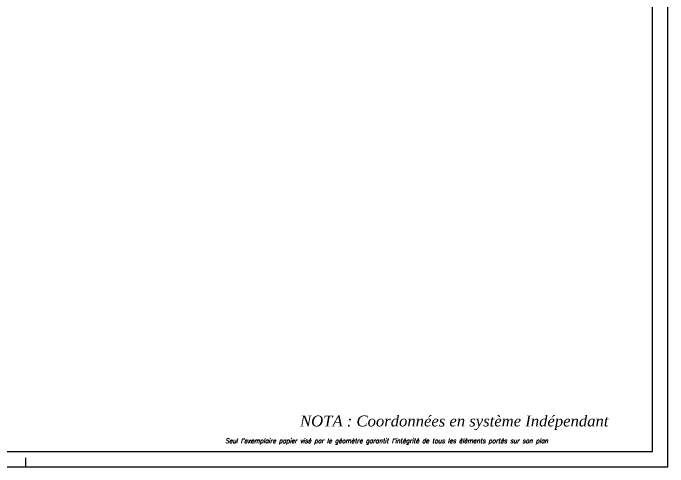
# Paper-space layout 'TOP_A1_00200_01-01-2017_MODELE' of a CAD drawing. Header units: millimetres. Extents: x -52 to 816, y -6 to 294.
# Drawn here: x 601.8 to 816, y -5.7 to 142.8 of the extents above; entities that cross this region are included whole.
import ezdxf

# ---------------------------------------------------------------- set-up
doc = ezdxf.new("R2010")
doc.units = ezdxf.units.MM
doc.header["$LTSCALE"] = 2
doc.set_wipeout_variables(frame=1)
for name, color, linetype in [('Cadre', 7, 'Continuous'), ('CARTOUCHE', 7, 'Continuous'), ('LOGO', 7, 'Continuous')]:
    doc.layers.add(name, color=color, linetype=linetype)
doc.styles.add('CARTOUCHE', font='timesi.ttf', dxfattribs={"height": 1})
doc.styles.add('ROMANS', font='ROMANC')

psp = doc.layouts.new('TOP_A1_00200_01-01-2017_MODELE')

# ---------------------------------------------------------------- linework, layer by layer
at = {"layer": 'Cadre'}
for p, q in [((606, -5.7), (606, -2.7)), ((816, -5.7), (816, -2.7))]:
    psp.add_line(p, q, dxfattribs=at)
at = {"layer": 'Cadre', "flags": 128}
psp.add_lwpolyline([(396, -5.7), (816, -5.7), (816, 291.3), (396, 291.3)], close=True, dxfattribs=at)

# ---------------------------------------------------------------- texts
at = {"layer": 'CARTOUCHE', "style": 'ROMANS', "oblique": 13.5, "width": 0.95}
psp.add_text("Seul l'exemplaire papier visé par le géomètre garantit l'intégrité de tous les éléments portés sur son plan", height=1.52, rotation=360, dxfattribs=at).set_placement((671.22, 2.12))

# ---------------------------------------------------------------- next in the draw order: wipeouts: each hides what was drawn before it
at = {"color": 255}
psp.add_wipeout([(694.32, 12.86), (800.03, 12.86), (800.01, 5.55), (694.32, 5.55)], dxfattribs=at).dxf.layer = 'CARTOUCHE'

# ---------------------------------------------------------------- next in the draw order: linework, layer by layer
at = {"layer": 'LOGO'}
psp.add_lwpolyline([(401, -0.7), (811, -0.7), (811, 286.3), (401, 286.3)], close=True, dxfattribs=at)

# ---------------------------------------------------------------- next in the draw order: texts
at = {"layer": 'CARTOUCHE', "style": 'CARTOUCHE', "width": 1.01}
psp.add_text('NOTA : Coordonnées en système Indépendant ', height=3.57, dxfattribs=at).set_placement((695.67, 7.54))

doc.saveas('drawing.dxf')
